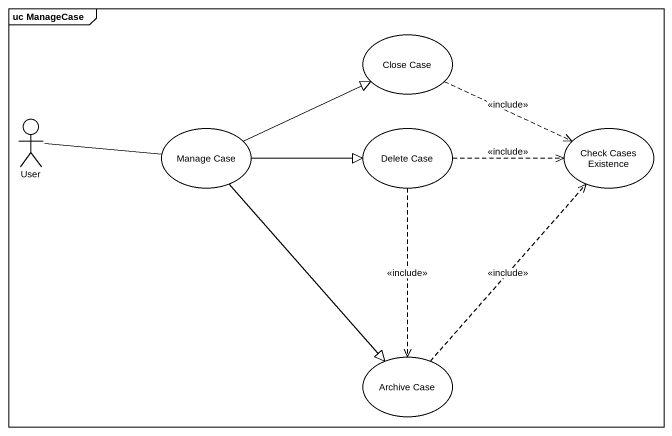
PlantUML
@startuml
mainframe uc ManageCase
usecase "Close Case" as Close_Case
actor User
usecase "Manage Case" as Manage_Case
usecase "Delete Case" as Delete_Case
usecase "Check Cases Existence" as Check_Cases_Existence
usecase "Archive Case" as Archive_Case
Close_Case .right.> Check_Cases_Existence : <<include>>
User -right- Manage_Case
Manage_Case -right-|> Close_Case
Manage_Case -right-|> Delete_Case
Manage_Case --|> Archive_Case
Delete_Case .right.> Check_Cases_Existence : <<include>>
Delete_Case ..> Archive_Case : <<include>>
Archive_Case .up.> Check_Cases_Existence : <<include>>
@enduml
